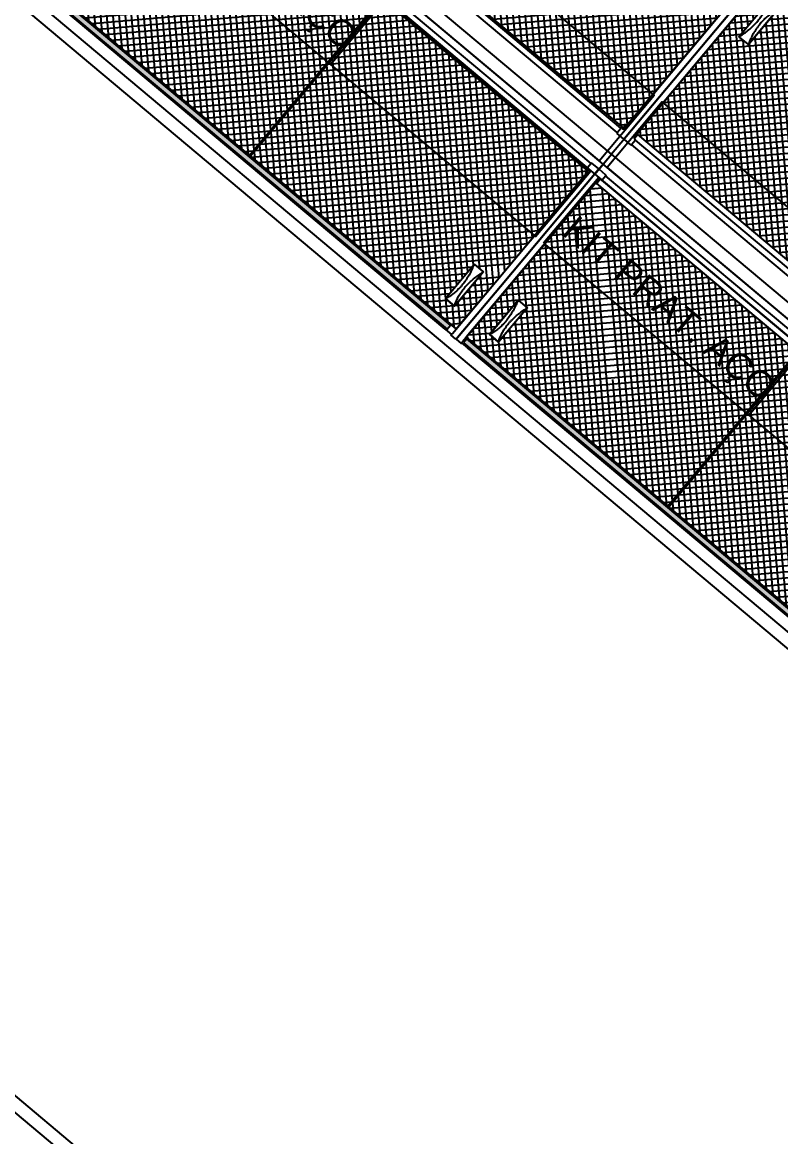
# Model space of a CAD drawing. Header units: metres. Extents: x 822482 to 822767, y 9662202 to 9662512.
# Drawn here: x 822681.332 to 822684.249, y 9662404.055 to 9662408.342 of the extents above; entities that cross this region are included whole.
import ezdxf
from ezdxf.lldxf.tags import DXFTag

# ---------------------------------------------------------------- set-up
doc = ezdxf.new("R2010")
doc.units = ezdxf.units.M
for name, color, linetype in [('#ARQ_INOX', 8, 'Continuous'), ('ARQ_NE_EQUIPAMENTOS', 7, 'Continuous'), ('VIDRO TEMPERADO', 3, 'Continuous'), ('wbc_gond_planta', 7, 'Continuous'), ('wbc_mobilias_planta', 7, 'Continuous')]:
    doc.layers.add(name, color=color, linetype=linetype)
doc.layers.add('ARQ_NE_ESTRUTURA INOX', color=251, linetype='Continuous', lineweight=0)
doc.layers.add('ARQ_NE_PORTAPALLETS', color=251, linetype='Continuous', lineweight=0)
doc.styles.get("Standard").update_dxf_attribs({"font": 'arial.ttf'})
tags = doc.linetypes.add('DASHED0', pattern=[1, 0.5, -0.5]).pattern_tags.tags
tags[6:7] = [DXFTag(74, 4), DXFTag(75, 0), DXFTag(340, '0'), DXFTag(46, 0.0), DXFTag(50, 0.0), DXFTag(44, 0.0), DXFTag(45, 0.0)]
tags[4:5] = [DXFTag(74, 4), DXFTag(75, 0), DXFTag(340, '0'), DXFTag(46, 0.0), DXFTag(50, 0.0), DXFTag(44, 0.0), DXFTag(45, 0.0)]
pattern_1 = [(45.0000000000001, (-159.4644391494871, -342.3736312675382), (-1.667341511061752, 1.667341511061746), []), (135.0000000000001, (-159.4644391494871, -342.3736312675382), (-1.667341511061746, -1.667341511061752), [])]

# ---------------------------------------------------------------- blocks, each defined once
blk = doc.blocks.new('100100T11R230100')
at = {"layer": 'wbc_gond_planta'}
for points in [[(3, -1), (3, 0), (0, 0), (0, -6), (11, -6), (11, 0), (8, 0), (8, -1)], [(244, -1), (244, 0), (241, 0), (241, -6), (252, -6), (252, 0), (249, 0), (249, -1)], [(8, -99), (8, -100), (11, -100), (11, -94), (0, -94), (0, -100), (3, -100), (3, -99)], [(249, -99), (249, -100), (252, -100), (252, -94), (241, -94), (241, -100), (244, -100), (244, -99)]]:
    blk.add_hatch(color=8, dxfattribs=at).paths.add_polyline_path(points)
at = {"layer": 'wbc_gond_planta', "color": 8, "linetype": 'Continuous'}
for p, q in [((-0.9759548485362757, 0), (11.97604515146395, 0)), ((-0.9759548485362757, -6.0145163657171), (-0.9759548485362757, 0)), ((11.97604515146395, 0), (11.97604515146395, -6.014526026236581)), ((240.0240451514637, 0), (252.9760451514639, 0)), ((240.0240451514637, -6.0145163657171), (240.0240451514637, 0)), ((252.9760451514639, 0), (252.9760451514639, -6.014526026236581)), ((-3.09997742426367, -7.185541744968759), (-0.9759548485362757, -6.0145163657171)), ((-3.09997742426367, -10.69999999999982), (-3.09997742426367, -7.185541744968759)), ((11.97604515146395, -6.014526026237036), (14.10002257573615, -7.185542341804648)), ((14.10002257573615, -7.185542341804648), (14.10002257573615, -10.69999999999982)), ((237.9000225757363, -7.185541744968759), (240.0240451514637, -6.0145163657171)), ((237.9000225757363, -10.69999999999982), (237.9000225757363, -7.185541744968759)), ((252.9760451514639, -6.014526026237036), (255.1000225757361, -7.185542341804648)), ((255.1000225757361, -7.185542341804648), (255.1000225757361, -10.69999999999982)), ((14.10002257573615, -10.69999999999982), (-3.09997742426367, -10.69999999999982)), ((255.1000225757361, -10.69999999999982), (237.9000225757363, -10.69999999999982)), ((14.10002257573615, -89.30000000000018), (-3.09997742426367, -89.30000000000018)), ((-3.09997742426367, -89.30000000000018), (-3.09997742426367, -92.81445825503124)), ((14.10002257573615, -92.81445765819535), (14.10002257573615, -89.30000000000018)), ((255.1000225757361, -89.30000000000018), (237.9000225757363, -89.30000000000018)), ((237.9000225757363, -89.30000000000018), (237.9000225757363, -92.81445825503124)), ((255.1000225757361, -92.81445765819535), (255.1000225757361, -89.30000000000018)), ((-3.09997742426367, -92.81445825503124), (-0.9759548485362757, -93.9854836342829)), ((-0.9759548485362757, -93.9854836342829), (-0.9759548485362757, -100)), ((11.97604515146395, -93.98547397376296), (14.10002257573615, -92.81445765819535)), ((11.97604515146395, -100), (11.97604515146395, -93.98547397376342)), ((237.9000225757363, -92.81445825503124), (240.0240451514637, -93.9854836342829)), ((240.0240451514637, -93.9854836342829), (240.0240451514637, -100)), ((252.9760451514639, -93.98547397376296), (255.1000225757361, -92.81445765819535)), ((252.9760451514639, -100), (252.9760451514639, -93.98547397376342)), ((-0.9759548485362757, -100), (11.97604515146395, -100)), ((240.0240451514637, -100), (252.9760451514639, -100))]:
    blk.add_line(p, q, dxfattribs=at)
at = {"layer": 'wbc_gond_planta', "color": 8}
for p, q in [((3, 0), (0, 0)), ((0, 0), (0, -6)), ((3, -1), (3, 0)), ((8, 0), (8, -1)), ((8, 0), (11, 0)), ((11, 0), (241, 0)), ((11, 0), (11, -6)), ((244, 0), (241, 0)), ((241, 0), (241, -6)), ((244, -1), (244, 0)), ((249, 0), (249, -1)), ((249, 0), (252, 0)), ((252, 0), (252, -6)), ((8, -1), (3, -1)), ((249, -1), (244, -1)), ((11, -6), (0, -6)), ((3, -94), (3, -6)), ((8, -94), (8, -6)), ((11, -5), (241, -5)), ((252, -6), (241, -6)), ((244, -94), (244, -6)), ((249, -94), (249, -6)), ((0, -100), (0, -94)), ((11, -94), (0, -94)), ((11, -100), (11, -94)), ((241, -100), (241, -94)), ((252, -94), (241, -94)), ((252, -100), (252, -94)), ((11, -95), (241, -95)), ((3, -100), (0, -100)), ((8, -99), (3, -99)), ((3, -99), (3, -100)), ((8, -100), (8, -99)), ((8, -100), (11, -100)), ((11, -100), (241, -100)), ((244, -100), (241, -100)), ((249, -99), (244, -99)), ((244, -99), (244, -100)), ((249, -100), (249, -99)), ((249, -100), (252, -100))]:
    blk.add_line(p, q, dxfattribs=at)
for points in [[(3, -1), (3, 0), (0, 0), (0, -6), (11, -6), (11, 0), (8, 0), (8, -1)], [(244, -1), (244, 0), (241, 0), (241, -6), (252, -6), (252, 0), (249, 0), (249, -1)], [(8, -99), (8, -100), (11, -100), (11, -94), (0, -94), (0, -100), (3, -100), (3, -99)], [(249, -99), (249, -100), (252, -100), (252, -94), (241, -94), (241, -100), (244, -100), (244, -99)]]:
    blk.add_lwpolyline(points, close=True, dxfattribs=at)
for centre in [(-1.399977424263852, -9), (12.40002257573633, -9), (239.6000225757361, -9), (253.4000225757363, -9), (-1.399977424263852, -91), (12.40002257573633, -91), (239.6000225757361, -91), (253.4000225757363, -91)]:
    blk.add_circle(centre, 0.7000000000000001, dxfattribs=at)
blk = doc.blocks.new('NICFD210CDVD')
at = {"layer": 'VIDRO TEMPERADO'}
h = blk.add_hatch(dxfattribs=at)
h.set_pattern_fill('_USER', color=8, scale=2.357976978051175, angle=45.0000000000001, style=0, pattern_type=2)
h.set_pattern_definition(pattern_1)
h.paths.add_polyline_path([(103.7190893764259, 97.32790737417055), (103.7190893764261, 90.76016490137461), (2.500284280926408, 90.76016490137322), (2.49999999999855, 97.32790737416916)])
h.paths.add_polyline_path([(2.500284280926408, 90.76016490137322), (8.779755600099165, 90.7601649013733), (8.627702428677637, 90.60811172995177), (8.627702428677864, 73.72764238527247), (8.779755600099392, 73.5811791752342), (2.501027863370751, 73.5811791752341)])
h.paths.add_polyline_path([(13.03724439990204, 90.76016490137336), (103.7190893764261, 90.76016490137461), (103.7190893764264, 73.58117917523552), (13.03724439990228, 73.58117917523425), (13.18929757132379, 73.72764238527255), (13.18929757132356, 90.60811172995183)])
h.paths.add_polyline_path([(2.501027863370751, 73.5811791752341), (103.7190893764263, 73.58117917523552), (103.7190893764273, 19.93502761841793), (2.524999999999835, 19.93502761841653), (2.503349364905233, 19.94752761841646)])
h.paths.add_polyline_path([(2.749999999999829, 19.93502761841653), (103.7190893764272, 19.93502761841793), (103.7190893764273, 19.80496856946189), (2.937371991948822, 19.80496856946048)])
h = blk.add_hatch(dxfattribs=at)
h.set_pattern_fill('_USER', color=8, scale=2.357976978051175, angle=45.0000000000001, style=0, pattern_type=2)
h.set_pattern_definition(pattern_1)
h.paths.add_polyline_path([(207.4999999999986, 97.3279073741724), (207.4999999999987, 91.06912684260625), (104.2099999999987, 91.0691268426048), (104.2099999999985, 97.32790737417095)])
h.paths.add_polyline_path([(104.2099999999987, 91.0691268426048), (196.9626903264719, 91.06912684260611), (196.8106371550504, 90.91707367118458), (196.8106371550506, 74.0366043265053), (196.9626903264722, 73.890141116467), (104.209999999999, 73.89014111646571)])
h.paths.add_polyline_path([(201.2201791262748, 91.06912684260617), (207.4999999999987, 91.06912684260625), (207.499999999999, 73.89014111646715), (201.220179126275, 73.89014111646706), (201.3722322976965, 74.03660432650535), (201.3722322976963, 90.91707367118464)])
h.paths.add_polyline_path([(104.209999999999, 73.89014111646571), (207.499999999999, 73.89014111646715), (207.4999999999999, 19.51002761842075), (207.4749999999999, 19.48502761842077), (207.2499999999999, 19.48502761842072), (207.0499999999999, 19.28502761842073), (207.0499999999999, 18.20496806738079), (116.7989999999996, 18.20434749454434), (104.21, 18.20434749454415)])
at = {"layer": 'wbc_mobilias_planta'}
blk.add_hatch(color=8, dxfattribs=at).paths.add_polyline_path([(3.064544688212195, 99.76619551272144), (204.8645446882122, 99.76619551272425), (204.8645446882122, 97.76619551272425), (3.064544688212195, 97.76619551272144)])
at = {"color": 8, "linetype": 'Continuous'}
for p, q in [((-1.605826582817826e-12, 100.1944836512728), (-1.591615728102624e-12, 99.52053737567094)), ((-1.591615728102624e-12, 99.52053737567003), (-1.122657522500958e-12, 73.92410315842028)), ((0.2499999999983942, 100.4444836512715), (2.44999999999844, 100.4444836512709)), ((2.499999999998437, 99.63919201953227), (2.499999999998423, 100.3944836512713)), ((2.499999999998451, 100.2044836512737), (207.4999999999985, 100.2044836512771)), ((2.499999999998906, 73.92410315842031), (2.499999999998437, 99.63919201953227)), ((5.550083242041083, 100.2045789652662), (6.869873499605049, 100.2045789652662)), ((6.869873499605021, 100.2045789652658), (7.931798340759471, 100.2045789652658)), ((6.869873499605077, 100.2044836512738), (6.869873499605077, 100.2045789652662)), ((204.2499167579556, 100.2045789652696), (7.931798340759471, 100.2045789652664)), ((207.4999999999985, 100.394483651277), (207.4999999999985, 99.63930042096167)), ((207.4999999999985, 99.63930042096167), (207.499999999999, 73.92410315842983)), ((209.7499999999985, 100.4444836512771), (207.5499999999985, 100.4444836512771)), ((209.9999999999985, 99.52064353747726), (209.9999999999985, 100.1944836512771)), ((209.999999999999, 73.92410315842986), (209.9999999999985, 99.52064353747726)), ((207.4999999999986, 97.32790737417265), (2.49999999999855, 97.32790737416916)), ((2.499999999998494, 95.5461266535696), (2.499999999998494, 95.51356318011226)), ((2.499999999998494, 95.5135631801122), (2.499999999997613, 95.21360472414607)), ((2.499999999997641, 95.21360473335584), (2.499999999998238, 95.09502259454426)), ((2.499999999998522, 95.09502260297505), (2.49999999999892, 73.15822813318621)), ((103.7190893764264, 73.37461020275722), (103.7190893764259, 97.32790737417089)), ((104.2099999999985, 95.50095408134545), (104.2099999999985, 97.32790737417092)), ((104.2099999999985, 95.39214416569989), (104.2099999999985, 95.50095408134551)), ((104.209999999999, 73.37518819571685), (104.2099999999986, 95.39214416569983)), ((207.4999999999986, 96.53371769021301), (207.4909106235708, 96.53371769021301)), ((207.4999999999986, 96.46257824616733), (207.4999999999986, 96.49514171962308)), ((207.4999999999986, 96.47131479981739), (207.4999999999986, 96.35516659676468)), ((207.4999999999982, 96.16439390017105), (207.4999999999983, 96.46257824616738)), ((207.4999999999986, 96.04662116726116), (207.4999999999986, 96.16439390017077)), ((207.4999999999989, 73.15279272489948), (207.4999999999985, 96.03153306727974)), ((8.627702428677608, 90.60811172995177), (8.627702428677637, 90.42473284635766)), ((8.627702428677637, 90.42473284635766), (8.627702428677637, 89.86889894980028)), ((8.779755600099165, 90.7601649013733), (13.03724439990201, 90.76016490137336)), ((8.779755600099193, 90.5454032307779), (8.779755600099165, 90.7601649013733)), ((8.838850402602404, 90.38664568430484), (8.779755600099193, 90.5454032307779)), ((13.03724439990204, 90.54540323077795), (12.97814959739885, 90.3866456843049)), ((13.03724439990198, 90.76016490137336), (13.03724439990204, 90.54540323077795)), ((13.18929757132351, 90.48948771507442), (13.18929757132348, 90.60811172995183)), ((13.18929757132356, 89.86889894980034), (13.18929757132351, 90.48948771507442)), ((196.8106371550503, 90.9170736711845), (196.8106371550504, 90.73369478759038)), ((196.8106371550504, 90.73369478759038), (196.8106371550504, 90.177860891033)), ((196.8106371550504, 90.177860891033), (196.8106371550506, 74.64684369500652)), ((196.9626903264719, 91.06912684260602), (201.2201791262747, 91.06912684260608)), ((196.9626903264719, 90.85436517201062), (196.9626903264719, 91.06912684260602)), ((197.0217851289751, 90.69560762553756), (196.9626903264719, 90.85436517201062)), ((201.2201791262748, 90.85436517201067), (201.1610843237716, 90.69560762553762)), ((201.2201791262747, 91.06912684260608), (201.2201791262748, 90.85436517201067)), ((201.3722322976963, 90.79844965630714), (201.3722322976962, 90.91707367118455)), ((201.3722322976963, 90.17786089103306), (201.3722322976963, 90.79844965630714)), ((201.3722322976965, 74.6468436950066), (201.3722322976963, 90.17786089103306)), ((8.627702428677694, 89.86889894980028), (8.627702428677921, 74.33788175377379)), ((13.18929757132379, 74.33788175377386), (13.18929757132356, 89.86889894980034)), ((-1.094235813070554e-12, 73.92410315842028), (-9.947598300641403e-14, 15.40000889364444)), ((2.499999999999886, 18.49710240194013), (2.499999999998934, 73.92410315842037)), ((2.499999999998892, 73.15822813318621), (2.499999999999773, 21.62882160550696)), ((8.627702428677864, 74.33788175377379), (8.627702428677864, 74.17360015918968)), ((8.627702428677864, 74.17360015918968), (8.627702428677864, 73.82085593127937)), ((8.627702428677864, 73.82085593128011), (8.627702428677864, 73.75364214573392)), ((8.627702428677864, 73.73321779184977), (8.627702428677864, 73.75364214573392)), ((8.627702428677864, 73.73321779184977), (8.627702428677864, 73.72764238527247)), ((8.779755600099392, 74.20239190448486), (8.838850402602347, 74.41482919217346)), ((8.779755600099392, 73.67242161240883), (8.779755600099392, 74.20239190448525)), ((8.779755600099392, 73.60520782686264), (8.779755600099392, 73.67242161240883)), ((8.779755600099392, 73.5811791752342), (8.779755600099392, 73.60520782686264)), ((8.779755600099392, 73.5811791752342), (13.03724439990224, 73.58117917523425)), ((12.97814959739934, 74.41482919217351), (13.03724439990226, 74.20239190448491)), ((13.03724439990226, 74.20239190448491), (13.03724439990226, 73.67242161240809)), ((13.03724439990226, 73.67242161240888), (13.03724439990226, 73.6052078268627)), ((13.03724439990226, 73.58117917523425), (13.03724439990226, 73.6052078268627)), ((13.18929757132379, 74.17360015918969), (13.18929757132379, 74.3378817537738)), ((13.18929757132379, 73.82085593128018), (13.18929757132379, 74.1736001591902)), ((13.18929757132379, 73.75364214573399), (13.18929757132379, 73.82085593128018)), ((13.18929757132379, 73.75364214573399), (13.18929757132379, 73.73321779184984)), ((13.18929757132379, 73.72764238527255), (13.18929757132379, 73.73321779184978)), ((103.7190893764273, 18.40451614472326), (103.7190893764264, 73.37461020275722)), ((104.2099999999998, 23.26243853976852), (104.209999999999, 73.37518819571685)), ((196.8106371550506, 74.64684369500652), (196.8106371550506, 74.48256210042241)), ((196.8106371550506, 74.48256210042241), (196.8106371550506, 74.1298178725121)), ((196.8106371550506, 74.12981787251285), (196.8106371550506, 74.06260408696666)), ((196.8106371550506, 74.0421797330825), (196.8106371550506, 74.06260408696666)), ((196.8106371550506, 74.0421797330825), (196.8106371550506, 74.03660432650521)), ((196.9626903264721, 74.51135384571758), (197.0217851289751, 74.72379113340618)), ((196.9626903264721, 73.98138355364155), (196.9626903264721, 74.51135384571798)), ((196.9626903264721, 73.91416976809536), (196.9626903264721, 73.98138355364155)), ((196.9626903264721, 73.89014111646692), (196.9626903264721, 73.91416976809536)), ((196.9626903264721, 73.89014111646692), (201.220179126275, 73.89014111646699)), ((201.1610843237721, 74.72379113340625), (201.220179126275, 74.51135384571765)), ((201.220179126275, 74.51135384571765), (201.220179126275, 73.98138355364082)), ((201.220179126275, 73.98138355364162), (201.220179126275, 73.91416976809543)), ((201.220179126275, 73.89014111646699), (201.220179126275, 73.91416976809543)), ((201.3722322976965, 74.48256210042243), (201.3722322976965, 74.64684369500654)), ((201.3722322976965, 74.12981787251292), (201.3722322976965, 74.48256210042294)), ((201.3722322976965, 74.06260408696673), (201.3722322976965, 74.12981787251292)), ((201.3722322976965, 74.06260408696673), (201.3722322976965, 74.04217973308258)), ((201.3722322976965, 74.03660432650528), (201.3722322976965, 74.04217973308252)), ((207.499999999999, 73.92410315842983), (207.4999999999999, 18.39924042897252)), ((207.4999999999999, 19.34492437374746), (207.4999999999991, 73.15279272489943)), ((210, 15.40000889364823), (209.999999999999, 73.9241031584298)), ((104.2099999999998, 23.19015566779539), (104.2099999999998, 23.26243853976852)), ((104.2099999999999, 18.34017852295885), (104.2099999999998, 23.19015566779545)), ((2.499999999999829, 19.93502761841653), (2.499999999999829, 19.9600276184165)), ((2.499999999999829, 19.93502761841653), (2.499999999999844, 19.56002761841658)), ((2.499999999999844, 19.56002761841653), (2.499999999999844, 19.51002761841646)), ((2.749999999999829, 19.93502761841653), (2.524999999999835, 19.93502761841653)), ((2.924999999999841, 17.77454963188517), (2.949999999999818, 17.77454963188517)), ((103.7190893764273, 19.80496856946189), (2.937371991949277, 19.80496856946017)), ((2.949999999999832, 19.56002761841653), (2.949999999999818, 19.73502761841654)), ((2.949999999999832, 19.51002761841657), (2.949999999999832, 19.56002761841658)), ((2.949999999999847, 17.77454963188517), (2.949999999999832, 19.51002761841657)), ((3.291652468224214, 17.64858725037424), (3.349999991067534, 17.64532527553609)), ((3.349999991067563, 17.6456686531016), (3.349999991067563, 17.64532527553609)), ((3.349999991067534, 17.6456686530995), (3.395999999999987, 17.6456686530995)), ((3.349999991067534, 17.64532527553609), (3.395999999999162, 17.64532527553569)), ((3.395999999999958, 17.64566865310115), (3.395999999999958, 17.64532527553563)), ((206.3746942003395, 17.54500000000269), (3.581397360140002, 17.54499999999921)), ((3.643664712701153, 17.34875906284588), (3.643664712701323, 15.40000889364421)), ((3.643664712701067, 17.34875906284588), (3.643944947176536, 17.34875906284588)), ((3.643944947176905, 17.34875906284588), (3.643944947176934, 15.40000889364421)), ((104.1099999999999, 18.40509413768295), (104.2099999999999, 18.40509413768295)), ((104.1099999999999, 18.40408939434961), (104.1099999999999, 18.40494289509699)), ((104.2099999999999, 18.40393815176365), (104.1100000000007, 18.40393815176365)), ((104.2099999999999, 18.204968067379), (104.2099999999999, 18.34017852295885)), ((104.2099999999999, 18.20434749454408), (104.2099999999999, 18.20496806737889)), ((194.4610000000002, 18.20434749454556), (104.2099999999999, 18.20434749454408)), ((104.2099999999999, 18.20434749454408), (105.3599999999999, 18.20434749454408)), ((105.3599999999999, 18.20434749454408), (105.3599999999999, 18.20432507676365)), ((207.0499999999999, 18.20370450393037), (105.3599999999999, 18.20370450392868)), ((207.0499999999999, 18.20434749454573), (205.8499999999996, 18.20434749454573)), ((205.8499999999996, 18.20434749454573), (205.8499999999996, 18.2043250767653)), ((206.3560550528233, 17.44927023984251), (206.3563352872987, 17.44927023984251)), ((206.3560550528229, 15.40000889364818), (206.3560550528229, 17.44927023984245)), ((206.3563352872988, 15.40000889364818), (206.3563352872986, 17.44927023984245)), ((206.6046623217326, 17.69923537490887), (206.6073879119404, 17.69923825329356)), ((206.7999999999999, 17.69924042897247), (206.6073349392178, 17.69924042897246)), ((206.9999999999995, 18.20434749454573), (206.9999999999995, 18.20496806738059)), ((207.0499999999999, 19.28502761842064), (207.0499999999999, 17.78279902867558)), ((207.0499999999999, 17.78279902867563), (207.0499999999999, 17.75985523030277)), ((207.4749999999999, 19.4850276184207), (207.2499999999999, 19.4850276184207)), ((207.4999999999999, 19.46002761842072), (207.4999999999999, 19.51002761842074)), ((207.4999999999999, 18.39924042897252), (207.4999999999999, 19.46002761842072)), ((-9.947598300641403e-14, 15.40000889364444), (-9.947598300641403e-14, 15.24999999999915)), ((3.395999999999887, 14.99999999999942), (0.2499999999998437, 15.00000000000001)), ((3.643664712701323, 15.40000889364409), (3.643664712701209, 15.21590909091008)), ((3.643664712701096, 15.40000889364421), (3.64394494717645, 15.40000889364421)), ((3.643944947177161, 15.40000889364421), (3.643944947177161, 15.22000000000065)), ((206.3560550528227, 15.29500000000256), (3.643944947177161, 15.29499999999916)), ((3.645999999999887, 15.2499999999992), (3.645999999999887, 15.29499999999927)), ((206.354, 15.29500000000256), (206.354, 15.25000000000334)), ((206.3560550528231, 15.40000889364818), (206.3563352872988, 15.40000889364818)), ((206.3560550528228, 15.22000000000416), (206.3560550528227, 15.40000889364806)), ((206.3563352872985, 15.21590909091434), (206.3563352872986, 15.40000889364823)), ((209.7499999999999, 15.00000000000367), (206.604, 15.0000000000034)), ((210, 15.25000000000367), (210, 15.40000889364828))]:
    blk.add_line(p, q, dxfattribs=at)
at = {"color": 8}
blk.add_line((103.7190893764259, 97.32790737417089), (104.2099999999985, 97.32790737417092), dxfattribs=at)
at = {"color": 8, "linetype": 'Continuous'}
for points in [[(13.03724439990226, 73.58117917523425), (13.18929757132379, 73.72764238527255), (13.18929757132356, 90.60811172995183), (13.03724439990204, 90.76016490137336), (8.779755600099165, 90.7601649013733), (8.627702428677637, 90.60811172995177), (8.627702428677864, 73.72764238527247), (8.779755600099392, 73.5811791752342)], [(201.220179126275, 73.89014111646699), (201.3722322976965, 74.03660432650528), (201.3722322976963, 90.91707367118455), (201.2201791262748, 91.06912684260608), (196.9626903264719, 91.06912684260602), (196.8106371550504, 90.9170736711845), (196.8106371550506, 74.03660432650521), (196.9626903264721, 73.89014111646692)]]:
    blk.add_lwpolyline(points, close=True, dxfattribs=at)
for centre, radius, start, end in [((0.2499999999983942, 100.1944836512728), 0.2499999999987735, 89.99999999999447, 180.0000000000004), ((2.44999999999844, 100.3944836512728), 0.04999999999807937, 0, 89.99999999999447), ((5.550083242041083, 100.0044457232235), 0.2001332420426828, 89.99999999999447, 91.76837181007211), ((7.931798340759471, 100.0545789652658), 0.1500000000000002, 87.95735295667257, 89.99999999999447), ((207.5499999999985, 100.394483651277), 0.05000000000000007, 89.99999999999447, 180.0000000000004), ((209.7499999999985, 100.194483651277), 0.2499999999999948, 0, 89.99999999999447), ((8.779755600099165, 90.60811172995177), 0.1520531714215365, 89.99999999999447, 180.0000000000004), ((13.03724439990204, 90.60811172995183), 0.1520531714215309, 0, 89.99999999999447), ((196.9626903264719, 90.9170736711845), 0.1520531714215365, 89.99999999999447, 180.0000000000004), ((201.2201791262748, 90.91707367118455), 0.1520531714215309, 0, 89.99999999999447), ((2.524999999999835, 19.9600276184165), 0.02499999999999461, 180.0000000000004, 210.0000000000585), ((3.349999999999881, 18.49710240194013), 0.8500000000000072, 180.0000000000004, 187.9303106668429), ((2.524999999999835, 19.96002761841656), 0.02500000000003056, 210.0000000001838, 269.9999999999834), ((3.349999999999881, 18.49710240194013), 0.8500000000000163, 187.9303106668428, 265.6847631534994), ((2.749999999999829, 19.73502761841654), 0.2000000000000003, 0, 89.99999999999447), ((3.283256383295878, 17.61513252675001), 0.03449221325018689, 75.91153662644538, 85.36657630355329), ((3.388750382507581, 17.40176716576348), 0.2436659799594156, 27.58412306142487, 88.2950685566021), ((3.328433218893892, 17.36222183705166), 0.3155188440921965, 357.5545219961714, 28.87724197001161), ((206.6039999999999, 17.44927023984251), 0.2476647127012345, 166.5401391336625, 180.0000000000004), ((206.5967964847861, 17.45680680665559), 0.2389716805588456, 135.4472637967504, 167.895589256292), ((206.6039999999999, 17.44927023984251), 0.2500000000000017, 94.23229388792703, 135.370664766073), ((206.6040418495367, 17.45610832708489), 0.2431280075188598, 90.01615110002246, 94.36876791582074), ((206.8, 18.3992404289725), 0.6999999999999891, 269.9999999999834, 359.8573087900545), ((207.2499999999999, 19.28502761842066), 0.2000000000000003, 89.99999999999447, 180.0000000000004), ((207.4749999999999, 19.51002761842068), 0.02499999999999726, 269.9999999999834, 0), ((0.2499999999999005, 15.24999999999995), 0.2499999999999948, 180.0000000000004, 269.9999999999834), ((3.395999999999887, 15.24999999999942), 0.2500000000000336, 269.9999999999834, 352.1625202368666), ((3.396000000007646, 15.24999999999863), 0.2499999999922262, 352.162520236912, 0), ((3.613944947176932, 15.21999999999917), 0.03000000000102922, 352.1625202368538, 0), ((206.6040000000009, 15.2500000000034), 0.250000000000943, 180.0000000000004, 187.8374797630634), ((206.3860550528229, 15.22000000000337), 0.03000000000001396, 180.0000000000004, 187.8374797594017), ((206.604, 15.2500000000034), 0.2500000000000093, 187.8374797626539, 269.9999999999834), ((209.7499999999999, 15.25000000000367), 0.2500000000000003, 269.9999999999834, 0)]:
    blk.add_arc(centre, radius, start, end, dxfattribs=at)
for centre, major_axis, ratio, start_param, end_param in [((207.4499999999986, 96.49514171962308), (0.05000000000001137, 0), 0.5807431642402706, 5.670683884633961, 6.283185307179586), ((207.4499999999986, 96.46257824616733), (0.04999999999995453, 0), 0.5807431642397939, 5.670683884635011, 6.283185307179586), ((207.4499999999983, 96.16439390017099), (0.04999999999995453, 0), 0.6119942197443488, 0, 0.6125014225352909), ((8.779755600099392, 73.73321779184978), (-0.1520531714214428, 1.463718035665806e-11), 0.9999042781834999, 0, 1.5707963267948), ((13.03724439990226, 73.73321779184978), (-0.1520531714214428, 3.552713678800501e-13), 0.9999042781835934, 1.5707963267948, 3.141592653589797), ((196.9626903264721, 74.0421797330825), (-0.1520531714214428, 1.463718035665806e-11), 0.9999042781834999, 0, 1.5707963267948), ((201.220179126275, 74.04217973308252), (-0.1520531714214428, 3.552713678800501e-13), 0.9999042781835934, 1.5707963267948, 3.141592653589797), ((104.1056312107345, 18.40451614472327), (0.3865418343071951, 0), 0.00149538763584996, 1.559493844384322, 4.72369146279363), ((104.1056312107345, 18.40451614472327), (0.285411198366802, 0), 0.00149538763584672, 1.555488728801081, 4.727696578378505), ((3.615999999999858, 15.2499999999992), (-0.03000000000001535, 6.394884621840902e-14), 0.8636363636370311, 3.141592653589799, 3.513878703303178), ((206.384, 15.25000000000334), (-0.02999999999997271, 0), 0.8636363636382585, 5.910899257467729, 6.283185307179586)]:
    blk.add_ellipse(centre, major_axis=major_axis, ratio=ratio, start_param=start_param, end_param=end_param, dxfattribs=at)
for points, knots in [([(8.838850402602375, 74.41482919217346), (9.270471895881329, 75.75618831034957), (9.616707676680335, 77.13308974052417), (9.977096353557613, 79.26064818487188), (10.07041902000414, 79.98362082441068), (10.19374307561154, 81.40592389006738), (10.22490915243564, 82.11048323990016), (10.22545226964638, 83.1574415874543), (10.21792168042998, 83.50477645727251), (10.18722630635968, 84.19608980788537), (10.1639395282251, 84.5413109809191), (10.07105942731087, 85.56258571549479), (9.979214304593441, 86.21959859875484), (9.741032069301752, 87.48915179109373), (9.59467183856718, 88.10167911225501), (9.25127979244138, 89.28353373870347), (9.05477864851126, 89.85015654235805), (8.838850402602404, 90.38664568430484)], [0, 0, 0, 0, 0.2500000000000001, 0.2500000000000001, 0.3750000000000001, 0.3750000000000001, 0.5000000000000001, 0.5000000000000001, 0.5625000000000001, 0.5625000000000001, 0.6250000000000001, 0.6250000000000001, 0.7500000000000002, 0.7500000000000002, 0.8750000000000002, 0.8750000000000002, 1, 1, 1, 1]), ([(12.97814959739883, 90.3866456843049), (12.54652810411989, 89.31425127105724), (12.20029232332097, 88.14583504417), (11.83990364644372, 86.23382272389067), (11.74658097999719, 85.56621856676809), (11.62325692438985, 84.21696175796153), (11.59209084756577, 83.53077530873735), (11.59154773035503, 82.48413763585249), (11.59907831957149, 82.1323582718229), (11.62977369364179, 81.42290741176724), (11.6530604717764, 81.06392110855096), (11.74594057269063, 79.98763412081108), (11.83778569540809, 79.2761307841361), (12.0759679306998, 77.86413864692162), (12.22232816143438, 77.16365424359935), (12.56572020756026, 75.77301427865581), (12.76222135149041, 75.08587390619205), (12.97814959739934, 74.41482919217351)], [0, 0, 0, 0, 0.25, 0.25, 0.375, 0.375, 0.5, 0.5, 0.5625, 0.5625, 0.625, 0.625, 0.75, 0.75, 0.875, 0.875, 1, 1, 1, 1]), ([(197.0217851289751, 74.72379113340618), (197.4534066222541, 76.06515025158231), (197.7996424030531, 77.44205168175691), (198.1600310799303, 79.56961012610462), (198.2533537463769, 80.29258276564342), (198.3766778019843, 81.71488583130012), (198.4078438788084, 82.4194451811329), (198.4083869960191, 83.46640352868705), (198.4008564068027, 83.81373839850527), (198.3701610327324, 84.50505174911812), (198.3468742545978, 84.85027292215186), (198.2539941536836, 85.87154765672754), (198.1621490309662, 86.5285605399876), (197.9239667956745, 87.79811373232648), (197.7776065649399, 88.41064105348777), (197.4342145188141, 89.59249567993619), (197.237713374884, 90.15911848359077), (197.0217851289751, 90.69560762553756)], [0, 0, 0, 0, 0.2500000000000001, 0.2500000000000001, 0.3750000000000001, 0.3750000000000001, 0.5000000000000001, 0.5000000000000001, 0.5625000000000001, 0.5625000000000001, 0.6250000000000001, 0.6250000000000001, 0.7500000000000002, 0.7500000000000002, 0.8750000000000002, 0.8750000000000002, 1, 1, 1, 1]), ([(201.1610843237715, 90.69560762553762), (200.7294628304926, 89.62321321228997), (200.3832270496937, 88.45479698540272), (200.0228383728165, 86.54278466512342), (199.9295157063699, 85.87518050800084), (199.8061916507626, 84.52592369919428), (199.7750255739385, 83.8397372499701), (199.7744824567278, 82.79309957708524), (199.7820130459442, 82.44132021305565), (199.8127084200145, 81.73186935299998), (199.8359951981491, 81.3728830497837), (199.9288752990633, 80.29659606204383), (200.0207204217808, 79.58509272536885), (200.2589026570726, 78.17310058815436), (200.4052628878071, 77.47261618483209), (200.748654933933, 76.08197621988855), (200.9451560778631, 75.39483584742477), (201.1610843237721, 74.72379113340625)], [0, 0, 0, 0, 0.25, 0.25, 0.375, 0.375, 0.5, 0.5, 0.5625, 0.5625, 0.625, 0.625, 0.75, 0.75, 0.875, 0.875, 1, 1, 1, 1])]:
    blk.add_open_spline(points, degree=3, knots=knots, dxfattribs=at)
at = {"layer": 'Defpoints', "color": 8, "linetype": 'Continuous'}
for p, q in [((-9.947598300641403e-14, 15.24999999999994), (-5.684341886080801e-14, 7.5)), ((210.0991795028008, 15.25000000002077), (210.0991795028024, 7.499999999982109))]:
    blk.add_line(p, q, dxfattribs=at)
at = {"layer": 'VIDRO TEMPERADO', "color": 8}
for points in [[(91.30808937642688, 19.80496856946169), (2.937371991949277, 19.80496856946017), (2.749999999999829, 19.93502761841653), (2.524999999999835, 19.93502761841653), (2.503349364905233, 19.94752761841646), (2.49999999999855, 97.32790737416916), (103.719089376426, 97.32790737417095), (103.7190893764273, 19.80496856946189)], [(104.21, 18.20434749454411), (104.2099999999985, 97.32790737417095), (207.4999999999986, 97.32790737417265), (207.4999999999999, 19.51002761842075), (207.4749999999999, 19.48502761842077), (207.2499999999999, 19.48502761842072), (207.0499999999999, 19.28502761842073), (207.0499999999999, 18.20496806738079), (116.7989999999996, 18.20434749454434)]]:
    blk.add_lwpolyline(points, close=True, dxfattribs=at)
at = {"layer": 'wbc_mobilias_planta', "color": 8}
blk.add_lwpolyline([(3.064544688212195, 99.76619551272144), (204.8645446882122, 99.76619551272425), (204.8645446882122, 97.76619551272425), (3.064544688212195, 97.76619551272144)], close=True, dxfattribs=at)
blk = doc.blocks.new('NICFD210CVD')
at = {"layer": 'VIDRO TEMPERADO'}
h = blk.add_hatch(dxfattribs=at)
h.set_pattern_fill('_USER', color=8, scale=2.357976978051175, angle=45.0000000000001, style=0, pattern_type=2)
h.set_pattern_definition(pattern_1)
h.paths.add_polyline_path([(207.4999999999998, -82.32790737416948), (207.4999999999998, -76.06912684260335), (104.2099999999998, -76.06912684260335), (104.2099999999998, -82.32790737416948)])
h.paths.add_polyline_path([(104.2099999999998, -76.06912684260335), (196.9626903264731, -76.06912684260335), (196.8106371550516, -75.91707367118183), (196.8106371550516, -59.03660432650254), (196.9626903264731, -58.89014111646425), (104.2099999999999, -58.89014111646425)])
h.paths.add_polyline_path([(201.220179126276, -76.06912684260335), (207.4999999999998, -76.06912684260335), (207.4999999999999, -58.89014111646425), (201.220179126276, -58.89014111646425), (201.3722322976975, -59.03660432650254), (201.3722322976975, -75.91707367118183)])
h.paths.add_polyline_path([(104.2099999999999, -58.89014111646425), (207.4999999999999, -58.89014111646425), (207.5000000000001, -4.510027618417851), (207.4750000000001, -4.485027618417881), (207.2500000000001, -4.485027618417824), (207.0500000000001, -4.285027618417836), (207.0500000000001, -3.204968067377898), (116.7989999999997, -3.204347494542695), (104.2100000000001, -3.204347494542695)])
h = blk.add_hatch(dxfattribs=at)
h.set_pattern_fill('_USER', color=8, scale=2.357976978051175, angle=45.0000000000001, style=0, pattern_type=2)
h.set_pattern_definition(pattern_1)
h.paths.add_polyline_path([(103.7190893764272, -82.32790737416911), (103.7190893764272, -75.76016490137317), (2.500284280927559, -75.76016490137317), (2.499999999999801, -82.32790737416911)])
h.paths.add_polyline_path([(2.500284280927559, -75.76016490137317), (8.779755600100316, -75.76016490137317), (8.627702428678788, -75.60811172995164), (8.627702428678788, -58.72764238527236), (8.779755600100316, -58.58117917523407), (2.501027863371675, -58.58117917523407)])
h.paths.add_polyline_path([(13.03724439990319, -75.76016490137317), (103.7190893764272, -75.76016490137317), (103.7190893764273, -58.58117917523407), (13.03724439990319, -58.58117917523407), (13.18929757132472, -58.72764238527236), (13.18929757132472, -75.60811172995164)])
h.paths.add_polyline_path([(2.501027863371675, -58.58117917523407), (103.7190893764273, -58.58117917523407), (103.7190893764274, -4.935027618416484), (2.525000000000006, -4.935027618416484), (2.503349364905404, -4.947527618416416)])
h.paths.add_polyline_path([(2.75, -4.935027618416484), (103.7190893764274, -4.935027618416484), (103.7190893764274, -4.804968569460442), (2.937371991948993, -4.804968569460442)])
at = {"layer": 'wbc_mobilias_planta'}
blk.add_hatch(color=8, dxfattribs=at).paths.add_polyline_path([(3.064544688213473, -84.7661955127214), (204.8645446882135, -84.7661955127214), (204.8645446882135, -82.7661955127214), (3.064544688213445, -82.7661955127214)])
at = {"color": 8, "linetype": 'Continuous'}
for p, q in [((3.395999999999987, 6.252776074688882e-13), (0.2499999999999432, 0)), ((0, -0.4000088936444399), (0, -0.2499999999991473)), ((-1.70530256582424e-13, -58.92410315842028), (0, -0.4000088936444399)), ((2.500000000000028, -3.497102401940083), (2.499999999999858, -58.92410315842034)), ((2.924999999999983, -2.774549631885122), (2.94999999999996, -2.774549631885122)), ((2.949999999999989, -2.774549631885122), (2.949999999999989, -4.51002761841653)), ((3.291652468224356, -2.648587250374192), (3.349999991067676, -2.645325275536038)), ((3.349999991067676, -2.645325275536038), (3.395999999999304, -2.64532527553564)), ((3.349999991067705, -2.645668653101552), (3.349999991067705, -2.645325275536038)), ((3.349999991067676, -2.645668653099449), (3.396000000000129, -2.645668653099449)), ((3.3960000000001, -2.645668653101097), (3.3960000000001, -2.645325275535583)), ((206.3746942003397, -2.54499999999981), (3.58139736014013, -2.544999999999163)), ((3.643664712701423, -0.400008893644042), (3.643664712701309, -0.2159090909100314)), ((3.64366471270128, -2.348759062845829), (3.643664712701423, -0.4000088936441557)), ((3.643664712701195, -0.4000088936441557), (3.64394494717655, -0.4000088936441557)), ((3.643664712701195, -2.348759062845829), (3.643944947176664, -2.348759062845829)), ((3.64394494717726, -0.4000088936441557), (3.64394494717726, -0.2200000000005957)), ((206.3560550528228, -0.2949999999996749), (3.64394494717726, -0.2949999999991064)), ((3.643944947177033, -2.348759062845829), (3.643944947177033, -0.4000088936441557)), ((3.645999999999987, -0.2499999999991473), (3.645999999999987, -0.2949999999992201)), ((103.7190893764274, -3.404516144721811), (103.7190893764273, -58.37461020275578)), ((104.2100000000001, -3.403938151762191), (104.1100000000008, -3.403938151762191)), ((104.1100000000001, -3.404089394348148), (104.1100000000001, -3.40494289509553)), ((104.1100000000001, -3.405094137681488), (104.2100000000001, -3.405094137681488)), ((104.2100000000001, -3.204347494542617), (104.2100000000001, -3.204968067377422)), ((194.4610000000004, -3.204347494542844), (104.2100000000001, -3.204347494542617)), ((104.2100000000001, -3.204347494542617), (105.3600000000001, -3.204347494542617)), ((104.2100000000001, -3.204968067377536), (104.2100000000001, -3.340178522957387)), ((104.2100000000001, -3.340178522957387), (104.21, -8.190155667793988)), ((207.05, -3.203704503927476), (105.36, -3.203704503927213)), ((105.3600000000001, -3.204347494542617), (105.3600000000001, -3.204325076762188)), ((205.8499999999997, -3.204347494542844), (205.8499999999997, -3.204325076762416)), ((207.05, -3.204347494542844), (205.8499999999997, -3.204347494542844)), ((206.3540000000001, -0.2949999999996749), (206.3540000000001, -0.2500000000004547)), ((206.3560550528229, -0.2200000000012778), (206.3560550528228, -0.4000088936451789)), ((206.3560550528232, -0.4000088936452926), (206.3563352872989, -0.4000088936452926)), ((206.356055052823, -0.4000088936452926), (206.356055052823, -2.449270239839564)), ((206.3560550528234, -2.44927023983962), (206.3563352872988, -2.44927023983962)), ((206.3563352872986, -0.2159090909114525), (206.3563352872987, -0.4000088936453494)), ((206.3563352872989, -0.4000088936452926), (206.3563352872988, -2.449270239839564)), ((209.75, -7.389644451905042e-13), (206.6040000000001, -5.115907697472721e-13)), ((206.6046623217328, -2.699235374905982), (206.6073879119405, -2.699238253290673)), ((206.8, -2.699240428969574), (206.607334939218, -2.699240428969574)), ((206.9999999999997, -3.204347494542844), (206.9999999999997, -3.204968067377706)), ((207.05, -2.782799028672741), (207.05, -2.759855230299877)), ((207.05, -4.285027618417757), (207.05, -2.782799028672684)), ((207.5, -3.39924042896962), (207.5, -4.460027618417826)), ((207.4999999999999, -58.92410315842693), (207.5000000000001, -3.39924042896962)), ((210.0000000000001, -0.250000000000739), (210.0000000000001, -0.4000088936453494)), ((210.0000000000001, -0.4000088936452926), (209.9999999999999, -58.92410315842687)), ((2.5, -4.560027618416484), (2.5, -4.510027618416416)), ((2.5, -4.935027618416484), (2.5, -4.560027618416541)), ((2.5, -4.935027618416484), (2.5, -4.960027618416461)), ((2.499999999999801, -58.15822813318619), (2.499999999999972, -6.628821605506914)), ((2.75, -4.935027618416484), (2.525000000000006, -4.935027618416484)), ((103.7190893764274, -4.804968569460442), (2.937371991949448, -4.804968569460129)), ((2.949999999999989, -4.51002761841653), (2.949999999999989, -4.560027618416541)), ((2.949999999999989, -4.560027618416484), (2.949999999999989, -4.735027618416495)), ((104.21, -8.190155667793931), (104.21, -8.26243853976706)), ((104.2100000000001, -8.26243853976706), (104.2099999999999, -58.3751881957154)), ((207.4750000000001, -4.485027618417803), (207.2500000000001, -4.485027618417803)), ((207.5, -4.344924373744561), (207.5, -58.15279272489653)), ((207.5, -4.460027618417826), (207.5, -4.510027618417837)), ((-3.126388037344441e-13, -84.52053737567002), (-1.989519660128281e-13, -58.92410315842028)), ((2.499999999999744, -80.095022602975), (2.499999999999829, -58.15822813318619)), ((2.499999999999829, -58.92410315842028), (2.499999999999716, -84.63919201953223)), ((8.627702428678788, -58.73321779184965), (8.627702428678788, -58.72764238527236)), ((8.627702428678788, -58.73321779184965), (8.627702428678788, -58.75364214573381)), ((8.627702428678788, -58.82085593127999), (8.627702428678788, -58.75364214573381)), ((8.627702428678788, -59.17360015918956), (8.627702428678788, -58.82085593127925)), ((8.627702428678788, -59.33788175377367), (8.627702428678788, -59.17360015918956)), ((8.627702428678845, -74.86889894980015), (8.627702428678845, -59.33788175377367)), ((8.779755600100316, -58.58117917523407), (13.03724439990316, -58.58117917523407)), ((8.779755600100316, -58.58117917523407), (8.779755600100316, -58.60520782686251)), ((8.779755600100316, -58.60520782686251), (8.779755600100316, -58.6724216124087)), ((8.779755600100316, -58.6724216124087), (8.779755600100316, -59.20239190448513)), ((8.779755600100316, -59.20239190448473), (8.83885040260327, -59.41482919217333)), ((12.97814959740026, -59.41482919217333), (13.03724439990319, -59.20239190448473)), ((13.03724439990319, -58.58117917523407), (13.03724439990319, -58.60520782686251)), ((13.03724439990319, -58.6724216124087), (13.03724439990319, -58.60520782686251)), ((13.03724439990319, -59.20239190448473), (13.03724439990319, -58.6724216124079)), ((13.18929757132472, -58.72764238527236), (13.18929757132472, -58.7332177918496)), ((13.18929757132472, -58.75364214573381), (13.18929757132472, -58.73321779184965)), ((13.18929757132472, -58.75364214573381), (13.18929757132472, -58.82085593127999)), ((13.18929757132472, -58.82085593127999), (13.18929757132472, -59.17360015919002)), ((13.18929757132472, -59.1736001591895), (13.18929757132472, -59.33788175377362)), ((13.18929757132472, -59.33788175377367), (13.18929757132472, -74.86889894980015)), ((103.7190893764273, -58.37461020275578), (103.7190893764272, -82.32790737416946)), ((104.2099999999999, -58.3751881957154), (104.2099999999998, -80.39214416569837)), ((196.8106371550515, -59.04217973307976), (196.8106371550515, -59.03660432650247)), ((196.8106371550515, -59.04217973307976), (196.8106371550515, -59.06260408696392)), ((196.8106371550515, -59.1298178725101), (196.8106371550515, -59.06260408696392)), ((196.8106371550515, -59.48256210041967), (196.8106371550515, -59.12981787250936)), ((196.8106371550515, -59.64684369500378), (196.8106371550515, -59.48256210041967)), ((196.8106371550516, -75.17786089103026), (196.8106371550516, -59.64684369500378)), ((196.9626903264731, -58.89014111646418), (201.2201791262759, -58.89014111646418)), ((196.9626903264731, -58.89014111646418), (196.9626903264731, -58.91416976809262)), ((196.9626903264731, -58.91416976809262), (196.9626903264731, -58.98138355363881)), ((196.9626903264731, -58.98138355363881), (196.9626903264731, -59.51135384571523)), ((196.9626903264731, -59.51135384571484), (197.021785128976, -59.72379113340344)), ((201.161084323773, -59.72379113340344), (201.2201791262759, -59.51135384571484)), ((201.2201791262759, -58.89014111646418), (201.2201791262759, -58.91416976809262)), ((201.2201791262759, -58.98138355363881), (201.2201791262759, -58.91416976809262)), ((201.2201791262759, -59.51135384571484), (201.2201791262759, -58.98138355363801)), ((201.3722322976975, -59.03660432650247), (201.3722322976975, -59.04217973307971)), ((201.3722322976975, -59.06260408696392), (201.3722322976975, -59.04217973307976)), ((201.3722322976975, -59.06260408696392), (201.3722322976975, -59.1298178725101)), ((201.3722322976975, -59.1298178725101), (201.3722322976975, -59.48256210042013)), ((201.3722322976975, -59.48256210041961), (201.3722322976975, -59.64684369500372)), ((201.3722322976975, -59.64684369500378), (201.3722322976975, -75.17786089103026)), ((207.4999999999999, -58.15279272489659), (207.4999999999997, -81.03153306727683)), ((207.4999999999998, -84.63930042095876), (207.4999999999999, -58.92410315842693)), ((209.9999999999999, -58.92410315842693), (209.9999999999998, -84.52064353747431)), ((8.627702428678788, -75.42473284635753), (8.627702428678788, -74.86889894980015)), ((8.62770242867876, -75.60811172995164), (8.627702428678788, -75.42473284635753)), ((8.838850402603555, -75.38664568430471), (8.779755600100344, -75.54540323077777)), ((8.779755600100344, -75.54540323077777), (8.779755600100316, -75.76016490137317)), ((8.779755600100316, -75.76016490137317), (13.03724439990316, -75.76016490137317)), ((13.03724439990319, -75.54540323077777), (12.97814959740001, -75.38664568430471)), ((13.03724439990313, -75.76016490137317), (13.03724439990319, -75.54540323077777)), ((13.18929757132472, -74.86889894980015), (13.18929757132466, -75.48948771507423)), ((13.18929757132466, -75.48948771507423), (13.18929757132463, -75.60811172995164)), ((196.8106371550515, -75.73369478758764), (196.8106371550515, -75.17786089103026)), ((196.8106371550515, -75.91707367118175), (196.8106371550515, -75.73369478758764)), ((197.0217851289763, -75.69560762553482), (196.9626903264731, -75.85436517200787)), ((196.9626903264731, -75.85436517200787), (196.9626903264731, -76.06912684260328)), ((196.9626903264731, -76.06912684260328), (201.2201791262759, -76.06912684260328)), ((201.2201791262759, -75.85436517200787), (201.1610843237727, -75.69560762553482)), ((201.2201791262759, -76.06912684260328), (201.2201791262759, -75.85436517200787)), ((201.3722322976975, -75.17786089103026), (201.3722322976974, -75.79844965630434)), ((201.3722322976974, -75.79844965630434), (201.3722322976974, -75.91707367118175)), ((2.499999999998863, -80.2136047333558), (2.49999999999946, -80.09502259454422)), ((2.499999999999716, -80.51356318011216), (2.499999999998835, -80.21360472414602)), ((2.499999999999716, -80.54612665356956), (2.499999999999716, -80.51356318011221)), ((104.2099999999998, -80.39214416569843), (104.2099999999998, -80.50095408134405)), ((104.2099999999998, -80.50095408134399), (104.2099999999997, -82.32790737416946)), ((207.4999999999998, -81.04662116725825), (207.4999999999998, -81.16439390016785)), ((207.4999999999995, -81.16439390016814), (207.4999999999995, -81.46257824616447)), ((207.4999999999998, -81.47131479981448), (207.4999999999998, -81.35516659676176)), ((-3.126388037344441e-13, -85.19448365127278), (-3.126388037344441e-13, -84.52053737567093)), ((0.2499999999996874, -85.44448365127153), (2.449999999999733, -85.44448365127084)), ((207.4999999999998, -82.32790737416977), (2.499999999999801, -82.32790737416911)), ((2.499999999999716, -84.63919201953223), (2.499999999999716, -85.39448365127129)), ((2.499999999999744, -85.20448365127368), (207.4999999999998, -85.2044836512742)), ((5.550083242042376, -85.20457896526614), (6.869873499606342, -85.20457896526614)), ((6.869873499606371, -85.20448365127373), (6.869873499606371, -85.20457896526614)), ((6.869873499606314, -85.20457896526568), (7.931798340760764, -85.20457896526568)), ((204.2499167579569, -85.20457896526676), (7.931798340760764, -85.20457896526625)), ((207.4999999999998, -81.5337176902101), (207.490910623572, -81.5337176902101)), ((207.4999999999998, -81.46257824616441), (207.4999999999998, -81.49514171962016)), ((207.4999999999998, -85.39448365127413), (207.4999999999998, -84.63930042095876)), ((209.7499999999998, -85.44448365127414), (207.5499999999998, -85.44448365127414)), ((209.9999999999998, -84.52064353747431), (209.9999999999998, -85.1944836512742))]:
    blk.add_line(p, q, dxfattribs=at)
at = {"color": 8}
blk.add_line((103.7190893764272, -82.32790737416946), (104.2099999999997, -82.32790737416946), dxfattribs=at)
at = {"color": 8, "linetype": 'Continuous'}
for points in [[(13.03724439990319, -58.58117917523407), (13.18929757132472, -58.72764238527236), (13.18929757132472, -75.60811172995164), (13.03724439990319, -75.76016490137317), (8.779755600100316, -75.76016490137317), (8.627702428678788, -75.60811172995164), (8.627702428678788, -58.72764238527236), (8.779755600100316, -58.58117917523407)], [(201.2201791262759, -58.89014111646418), (201.3722322976975, -59.03660432650247), (201.3722322976975, -75.91707367118175), (201.2201791262759, -76.06912684260328), (196.9626903264731, -76.06912684260328), (196.8106371550515, -75.91707367118175), (196.8106371550515, -59.03660432650247), (196.9626903264731, -58.89014111646418)]]:
    blk.add_lwpolyline(points, close=True, dxfattribs=at)
for centre, radius, start, end in [((0.25, -0.2499999999999432), 0.2499999999999948, 89.99999999999447, 180.0000000000004), ((3.395999999999987, -0.2499999999993747), 0.2500000000000336, 7.837479763134237, 89.99999999999447), ((3.350000000000023, -3.497102401940083), 0.8500000000000072, 172.0696893331579, 180.0000000000004), ((3.350000000000023, -3.497102401940083), 0.8500000000000163, 94.31523684650136, 172.069689333158), ((3.28325638329602, -2.61513252674996), 0.03449221325018689, 274.6334236964476, 284.0884633735554), ((3.388750382507709, -2.401767165763431), 0.2436659799594156, 271.7049314433987, 332.415876938576), ((3.32843321889402, -2.362221837051607), 0.3155188440921965, 331.1227580299892, 2.445478003829433), ((3.396000000007746, -0.2499999999985789), 0.2499999999922262, 0, 7.837479763088748), ((3.613944947177032, -0.2199999999991178), 0.03000000000102922, 0, 7.837479763146975), ((206.604000000001, -0.2500000000005116), 0.250000000000943, 172.1625202369374, 180.0000000000004), ((206.386055052823, -0.220000000000482), 0.03000000000001396, 172.1625202405991, 180.0000000000004), ((206.6040000000001, -0.2500000000005116), 0.2500000000000093, 89.99999999999447, 172.1625202373469), ((206.6040000000001, -2.44927023983962), 0.2476647127012345, 180.0000000000004, 193.4598608663383), ((206.5967964847862, -2.456806806652708), 0.2389716805588456, 192.1044107437089, 224.5527362032504), ((206.6040000000001, -2.44927023983962), 0.2500000000000017, 224.6293352339279, 265.7677061120738), ((206.6040418495368, -2.456108327082006), 0.2431280075188598, 265.6312320841801, 269.9838488999783), ((206.8000000000001, -3.39924042896962), 0.6999999999999891, 0.1426912099462969, 89.99999999999447), ((207.25, -4.285027618417757), 0.2000000000000003, 180.0000000000004, 269.9999999999834), ((209.75, -0.250000000000739), 0.2500000000000003, 0, 89.99999999999447), ((2.525000000000006, -4.960027618416461), 0.02499999999999461, 149.9999999999424, 180.0000000000004), ((2.525000000000006, -4.960027618416518), 0.02500000000003056, 89.99999999999447, 149.999999999817), ((2.75, -4.735027618416495), 0.2000000000000003, 269.9999999999834, 0), ((207.4750000000001, -4.51002761841778), 0.02499999999999726, 0, 89.99999999999447), ((8.779755600100316, -75.60811172995164), 0.1520531714215365, 180.0000000000004, 269.9999999999834), ((13.03724439990319, -75.60811172995164), 0.1520531714215309, 269.9999999999834, 0), ((196.9626903264731, -75.91707367118175), 0.1520531714215365, 180.0000000000004, 269.9999999999834), ((201.2201791262759, -75.91707367118175), 0.1520531714215309, 269.9999999999834, 0), ((0.2499999999996874, -85.19448365127278), 0.2499999999987735, 180.0000000000004, 269.9999999999834), ((2.449999999999733, -85.39448365127276), 0.04999999999807937, 269.9999999999834, 0), ((5.550083242042376, -85.00444572322345), 0.2001332420426828, 268.2316281899287, 269.9999999999834), ((7.931798340760764, -85.05457896526565), 0.1500000000000002, 269.9999999999834, 272.0426470433283), ((207.5499999999998, -85.39448365127413), 0.05000000000000007, 180.0000000000004, 269.9999999999834), ((209.7499999999998, -85.19448365127408), 0.2499999999999948, 269.9999999999834, 0)]:
    blk.add_arc(centre, radius, start, end, dxfattribs=at)
for centre, major_axis, ratio, start_param, end_param in [((3.615999999999957, -0.2499999999991473), (-0.03000000000001535, 6.394884621840902e-14), 0.8636363636370311, 2.769306603880931, 3.141592653589793), ((104.1056312107346, -3.404516144721811), (0.3865418343071951, 0), 0.00149538763584996, 1.559493844384322, 4.72369146279363), ((104.1056312107346, -3.404516144721811), (0.285411198366802, 0), 0.00149538763584672, 1.555488728801081, 4.727696578378505), ((206.384, -0.2500000000004547), (-0.02999999999997271, 0), 0.8636363636382585, 0, 0.3722860497117068), ((8.779755600100316, -58.73321779184965), (-0.1520531714214428, 1.463007492930046e-11), 0.9999042781834999, 4.71238898048093, 6.283185307179586), ((13.03724439990319, -58.7332177918496), (-0.1520531714214428, 3.481659405224491e-13), 0.9999042781835934, 3.141592653589793, 4.712388980387002), ((196.9626903264731, -59.04217973307976), (-0.1520531714214428, 1.463007492930046e-11), 0.9999042781834999, 4.71238898048093, 6.283185307179586), ((201.2201791262759, -59.04217973307971), (-0.1520531714214428, 3.481659405224491e-13), 0.9999042781835934, 3.141592653589793, 4.712388980387002), ((207.4499999999995, -81.16439390016808), (0.04999999999995453, 0), 0.6119942197443488, 5.670683884644224, 6.283185307179586), ((207.4499999999998, -81.46257824616441), (0.04999999999995453, 0), 0.5807431642397939, 0, 0.6125014225442826), ((207.4499999999998, -81.49514171962016), (0.05000000000001137, 0), 0.5807431642402706, 0, 0.6125014225454056)]:
    blk.add_ellipse(centre, major_axis=major_axis, ratio=ratio, start_param=start_param, end_param=end_param, dxfattribs=at)
for points, knots in [([(8.838850402603299, -59.41482919217333), (9.270471895882281, -60.75618831034944), (9.616707676681301, -62.13308974052404), (9.977096353558608, -64.26064818487174), (10.07041902000515, -64.98362082441054), (10.19374307561256, -66.40592389006724), (10.22490915243668, -67.11048323990002), (10.22545226964743, -68.15744158745417), (10.21792168043103, -68.50477645727238), (10.18722630636074, -69.19608980788524), (10.16393952822617, -69.54131098091898), (10.07105942731195, -70.56258571549466), (9.979214304594535, -71.21959859875471), (9.741032069302861, -72.4891517910936), (9.594671838568303, -73.10167911225489), (9.251279792442517, -74.28353373870334), (9.05477864851241, -74.85015654235792), (8.838850402603555, -75.38664568430471)], [0, 0, 0, 0, 0.2500000000000001, 0.2500000000000001, 0.3750000000000001, 0.3750000000000001, 0.5000000000000001, 0.5000000000000001, 0.5625000000000001, 0.5625000000000001, 0.6250000000000001, 0.6250000000000001, 0.7500000000000002, 0.7500000000000002, 0.8750000000000002, 0.8750000000000002, 1, 1, 1, 1]), ([(12.97814959739998, -75.38664568430471), (12.54652810412102, -74.31425127105706), (12.20029232332209, -73.14583504416981), (11.83990364644481, -71.23382272389051), (11.74658097999827, -70.56621856676793), (11.62325692439092, -69.21696175796137), (11.59209084756682, -68.53077530873719), (11.59154773035607, -67.48413763585233), (11.59907831957253, -67.13235827182274), (11.62977369364282, -66.42290741176708), (11.65306047177742, -66.0639211085508), (11.74594057269164, -64.98763412081092), (11.83778569540908, -64.27613078413594), (12.07596793070078, -62.86413864692145), (12.22232816143534, -62.16365424359918), (12.56572020756121, -60.77301427865564), (12.76222135149135, -60.08587390619186), (12.97814959740026, -59.41482919217333)], [0, 0, 0, 0, 0.25, 0.25, 0.375, 0.375, 0.5, 0.5, 0.5625, 0.5625, 0.625, 0.625, 0.75, 0.75, 0.875, 0.875, 1, 1, 1, 1]), ([(197.021785128976, -59.72379113340344), (197.453406622255, -61.06515025157955), (197.799642403054, -62.44205168175415), (198.1600310799313, -64.56961012610185), (198.2533537463779, -65.29258276564065), (198.3766778019853, -66.71488583129735), (198.4078438788094, -67.41944518113013), (198.4083869960202, -68.46640352868428), (198.4008564068038, -68.8137383985025), (198.3701610327335, -69.50505174911535), (198.3468742545989, -69.85027292214909), (198.2539941536847, -70.87154765672477), (198.1621490309673, -71.52856053998482), (197.9239667956756, -72.79811373232371), (197.777606564941, -73.410641053485), (197.4342145188153, -74.59249567993345), (197.2377133748851, -75.15911848358803), (197.0217851289763, -75.69560762553482)], [0, 0, 0, 0, 0.2500000000000001, 0.2500000000000001, 0.3750000000000001, 0.3750000000000001, 0.5000000000000001, 0.5000000000000001, 0.5625000000000001, 0.5625000000000001, 0.6250000000000001, 0.6250000000000001, 0.7500000000000002, 0.7500000000000002, 0.8750000000000002, 0.8750000000000002, 1, 1, 1, 1]), ([(201.1610843237727, -75.69560762553482), (200.7294628304938, -74.62321321228717), (200.3832270496948, -73.45479698539992), (200.0228383728175, -71.54278466512062), (199.929515706371, -70.87518050799804), (199.8061916507637, -69.52592369919148), (199.7750255739396, -68.8397372499673), (199.7744824567288, -67.79309957708244), (199.7820130459453, -67.44132021305285), (199.8127084200156, -66.7318693529972), (199.8359951981502, -66.37288304978091), (199.9288752990644, -65.29659606204103), (200.0207204217818, -64.58509272536605), (200.2589026570735, -63.17310058815156), (200.4052628878081, -62.47261618482929), (200.7486549339339, -61.08197621988575), (200.9451560778641, -60.39483584742197), (201.161084323773, -59.72379113340344)], [0, 0, 0, 0, 0.25, 0.25, 0.375, 0.375, 0.5, 0.5, 0.5625, 0.5625, 0.625, 0.625, 0.75, 0.75, 0.875, 0.875, 1, 1, 1, 1])]:
    blk.add_open_spline(points, degree=3, knots=knots, dxfattribs=at)
at = {"layer": 'Defpoints', "color": 8, "linetype": 'DASHED0'}
for p, q in [((210.0991795028024, 7.500000000001464), (-5.684341886080801e-14, 7.5)), ((0, -0.2499999999999432), (-5.684341886080801e-14, 7.5)), ((210.0991795028009, -0.2500000000178346), (210.0991795028024, 7.499999999982109))]:
    blk.add_line(p, q, dxfattribs=at)
at = {"layer": 'VIDRO TEMPERADO', "color": 8}
for points in [[(104.2100000000001, -3.204347494542652), (104.2099999999998, -82.32790737416948), (207.4999999999998, -82.32790737416977), (207.5000000000001, -4.510027618417858), (207.4750000000001, -4.485027618417881), (207.2500000000001, -4.485027618417824), (207.0500000000001, -4.285027618417836), (207.0500000000001, -3.204968067377898), (116.7989999999997, -3.204347494542695)], [(91.30808937642703, -4.804968569460414), (2.937371991949448, -4.804968569460129), (2.75, -4.935027618416484), (2.525000000000006, -4.935027618416484), (2.503349364905404, -4.947527618416416), (2.499999999999801, -82.32790737416911), (103.7190893764272, -82.32790737416948), (103.7190893764274, -4.804968569460442)]]:
    blk.add_lwpolyline(points, close=True, dxfattribs=at)
at = {"layer": 'wbc_mobilias_planta', "color": 8}
blk.add_lwpolyline([(3.064544688213473, -84.7661955127214), (204.8645446882135, -84.7661955127214), (204.8645446882135, -82.7661955127214), (3.064544688213445, -82.7661955127214)], close=True, dxfattribs=at)
blk = doc.blocks.new('KITPACO')
at = {"layer": 'wbc_mobilias_planta', "color": 5}
for points in [[(2.000000000000745, 2.49999999996956), (105.0000000000007, 2.49999999996956), (105.0000000000007, 35.49999999996956), (2.000000000000745, 35.49999999996956)], [(105.0000000000007, 2.49999999996956), (208.0000000000007, 2.49999999996956), (208.0000000000007, 35.49999999996956), (105.0000000000007, 35.49999999996956)], [(7.309708394132031e-13, 2.5), (-6.901146321069973e-13, -2.5), (209.9999999999993, -2.500000000060879), (210.0000000000008, 2.499999999939121)], [(1.99999999999931, -35.50000000003044), (104.9999999999993, -35.50000000003044), (104.9999999999993, -2.50000000003044), (1.99999999999931, -2.50000000003044)], [(104.9999999999993, -35.50000000003044), (207.9999999999993, -35.50000000003044), (207.9999999999993, -2.50000000003044), (104.9999999999993, -2.50000000003044)]]:
    blk.add_lwpolyline(points, close=True, dxfattribs=at)
blk.add_text('KIT PRAT. AÇO', height=10).set_placement((4.760215006874581, -28.52039533879895))
blk = doc.blocks.new('apa')
at = {"layer": '#ARQ_INOX'}
for points in [[(3258.7499621262, 2264.072615444313), (3237.854896346504, 2264.072615444313), (3237.854896346504, 2261.989551422142), (3258.7499621262, 2261.989551422142)], [(3258.6999621262, 2264.022615444313), (3237.909238409195, 2264.022615444313), (3237.909238409195, 2262.039551422142), (3258.6999621262, 2262.039551422142)]]:
    blk.add_lwpolyline(points, close=True, dxfattribs=at)
blk = doc.blocks.new('A$C8f1b9c42')
at = {"layer": 'ARQ_NE_EQUIPAMENTOS', "xscale": 0.01000000003725292, "yscale": 0.01000000003725292, "zscale": 0.01000000003725292, "rotation": 180.000000003544}
for name, p in [('NICFD210CVD', (318.6427239971235, -240.8509065899998)), ('NICFD210CVD', (320.7427240135148, -240.8509065899998)), ('KITPACO', (318.6427239971235, -240.8509065899998)), ('KITPACO', (320.7427240135148, -240.8509065899998)), ('NICFD210CDVD', (318.6427239971235, -240.8509065899998)), ('NICFD210CDVD', (320.7427240135148, -240.8509065899998))]:
    blk.add_blockref(name, p, dxfattribs=at)
at = {"layer": 'ARQ_NE_ESTRUTURA INOX', "rotation": 180.000000003544}
blk.add_blockref('apa', (3574.286993276328, 2022.086085412651), dxfattribs=at)
at = {"layer": 'ARQ_NE_PORTAPALLETS', "xscale": -0.01000000003725292, "yscale": 0.01000000003725292, "zscale": 0.01000000003725292, "rotation": 359.9999999999999}
blk.add_blockref('100100T11R230100', (319.3946991432458, -235.6765741743147), dxfattribs=at)

msp = doc.modelspace()

# ---------------------------------------------------------------- block references
at = {"ltscale": 10, "rotation": 140.0090103764572}
msp.add_blockref('A$C8f1b9c42', (822772.889044792, 9662018.469655523), dxfattribs=at)

doc.saveas('drawing.dxf')
